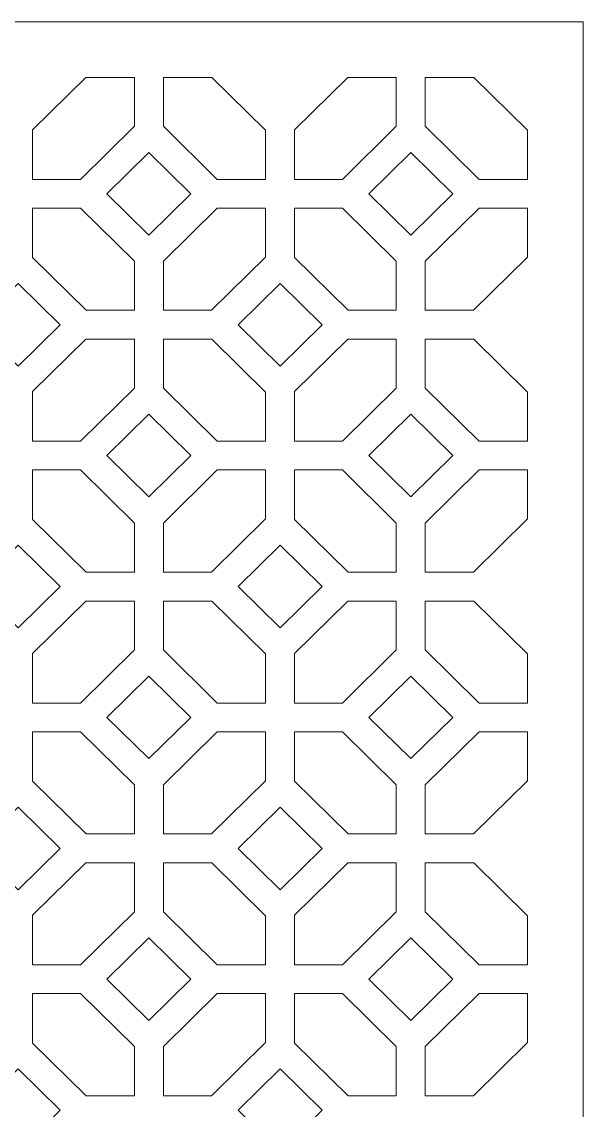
# Model space of a CAD drawing. Header units: centimetres. Extents: x -11 to 10.4, y -10.5 to 10.9.
# Drawn here: x 4.91 to 10.42, y 0.21 to 10.91 of the extents above; entities that cross this region are included whole.
import ezdxf

# ---------------------------------------------------------------- set-up
doc = ezdxf.new("R2010")
doc.units = ezdxf.units.CM
doc.header["$MEASUREMENT"] = 0
doc.layers.add('layer 1', color=7, linetype='Continuous')

msp = doc.modelspace()

# ---------------------------------------------------------------- linework, layer by layer
at = {"layer": 'layer 1', "color": 242, "lineweight": 9}
for points, knots in [([(-10.96067, 10.90732), (-10.96067, 10.90732), (10.42459, 10.90732), (10.42459, 10.90732), (10.42459, 10.90732), (10.42459, 10.90732), (10.42459, -10.47794), (10.42459, -10.47794), (10.42459, -10.47794), (10.42459, -10.47794), (-10.96067, -10.47794), (-10.96067, -10.47794), (-10.96067, -10.47794), (-10.96067, -10.47794), (-10.96067, 10.90732), (-10.96067, 10.90732)], [0, 0, 0, 0, 0.2, 0.2, 0.2, 0.2, 0.4, 0.4, 0.4, 0.4, 0.6, 0.6, 0.6, 0.6, 1, 1, 1, 1]), ([(5.53962, 10.36027), (5.53962, 10.36027), (5.01823, 9.84633), (5.01823, 9.84633), (5.01823, 9.84633), (5.01823, 9.84633), (5.01823, 9.35908), (5.01823, 9.35908), (5.01823, 9.35908), (5.01823, 9.35908), (5.48741, 9.35908), (5.48741, 9.35908), (5.48741, 9.35908), (5.48741, 9.35908), (6.01713, 9.88122), (6.01713, 9.88122), (6.01713, 9.88122), (6.01713, 9.88122), (6.01713, 10.36027), (6.01713, 10.36027), (6.01713, 10.36027), (6.01713, 10.36027), (5.53962, 10.36027), (5.53962, 10.36027)], [0, 0, 0, 0, 0.14285714, 0.14285714, 0.14285714, 0.14285714, 0.28571429, 0.28571429, 0.28571429, 0.28571429, 0.42857143, 0.42857143, 0.42857143, 0.42857143, 0.57142857, 0.57142857, 0.57142857, 0.57142857, 0.71428571, 0.71428571, 0.71428571, 0.71428571, 1, 1, 1, 1]), ([(6.3017, 10.36027), (6.3017, 10.36027), (6.3017, 9.88122), (6.3017, 9.88122), (6.3017, 9.88122), (6.3017, 9.88122), (6.83142, 9.35908), (6.83142, 9.35908), (6.83142, 9.35908), (6.83142, 9.35908), (7.3056, 9.35908), (7.3056, 9.35908), (7.3056, 9.35908), (7.3056, 9.35908), (7.3056, 9.84141), (7.3056, 9.84141), (7.3056, 9.84141), (7.3056, 9.84141), (6.7792, 10.36027), (6.7792, 10.36027), (6.7792, 10.36027), (6.7792, 10.36027), (6.3017, 10.36027), (6.3017, 10.36027)], [0, 0, 0, 0, 0.14285714, 0.14285714, 0.14285714, 0.14285714, 0.28571429, 0.28571429, 0.28571429, 0.28571429, 0.42857143, 0.42857143, 0.42857143, 0.42857143, 0.57142857, 0.57142857, 0.57142857, 0.57142857, 0.71428571, 0.71428571, 0.71428571, 0.71428571, 1, 1, 1, 1]), ([(8.11159, 10.36027), (8.11159, 10.36027), (7.5902, 9.84633), (7.5902, 9.84633), (7.5902, 9.84633), (7.5902, 9.84633), (7.5902, 9.35908), (7.5902, 9.35908), (7.5902, 9.35908), (7.5902, 9.35908), (8.05938, 9.35908), (8.05938, 9.35908), (8.05938, 9.35908), (8.05938, 9.35908), (8.5891, 9.88122), (8.5891, 9.88122), (8.5891, 9.88122), (8.5891, 9.88122), (8.5891, 10.36027), (8.5891, 10.36027), (8.5891, 10.36027), (8.5891, 10.36027), (8.11159, 10.36027), (8.11159, 10.36027)], [0, 0, 0, 0, 0.14285714, 0.14285714, 0.14285714, 0.14285714, 0.28571429, 0.28571429, 0.28571429, 0.28571429, 0.42857143, 0.42857143, 0.42857143, 0.42857143, 0.57142857, 0.57142857, 0.57142857, 0.57142857, 0.71428571, 0.71428571, 0.71428571, 0.71428571, 1, 1, 1, 1]), ([(8.87367, 10.36027), (8.87367, 10.36027), (8.87367, 9.88122), (8.87367, 9.88122), (8.87367, 9.88122), (8.87367, 9.88122), (9.40339, 9.35908), (9.40339, 9.35908), (9.40339, 9.35908), (9.40339, 9.35908), (9.87756, 9.35908), (9.87756, 9.35908), (9.87756, 9.35908), (9.87756, 9.35908), (9.87756, 9.84141), (9.87756, 9.84141), (9.87756, 9.84141), (9.87756, 9.84141), (9.35117, 10.36027), (9.35117, 10.36027), (9.35117, 10.36027), (9.35117, 10.36027), (8.87367, 10.36027), (8.87367, 10.36027)], [0, 0, 0, 0, 0.14285714, 0.14285714, 0.14285714, 0.14285714, 0.28571429, 0.28571429, 0.28571429, 0.28571429, 0.42857143, 0.42857143, 0.42857143, 0.42857143, 0.57142857, 0.57142857, 0.57142857, 0.57142857, 0.71428571, 0.71428571, 0.71428571, 0.71428571, 1, 1, 1, 1]), ([(5.74783, 9.21823), (5.74783, 9.21823), (6.15941, 8.81253), (6.15941, 8.81253), (6.15941, 8.81253), (6.15941, 8.81253), (6.571, 9.21823), (6.571, 9.21823), (6.571, 9.21823), (6.571, 9.21823), (6.15941, 9.62393), (6.15941, 9.62393), (6.15941, 9.62393), (6.15941, 9.62393), (5.74783, 9.21823), (5.74783, 9.21823)], [0, 0, 0, 0, 0.2, 0.2, 0.2, 0.2, 0.4, 0.4, 0.4, 0.4, 0.6, 0.6, 0.6, 0.6, 1, 1, 1, 1]), ([(8.31979, 9.21823), (8.31979, 9.21823), (8.73138, 8.81253), (8.73138, 8.81253), (8.73138, 8.81253), (8.73138, 8.81253), (9.14297, 9.21823), (9.14297, 9.21823), (9.14297, 9.21823), (9.14297, 9.21823), (8.73138, 9.62393), (8.73138, 9.62393), (8.73138, 9.62393), (8.73138, 9.62393), (8.31979, 9.21823), (8.31979, 9.21823)], [0, 0, 0, 0, 0.2, 0.2, 0.2, 0.2, 0.4, 0.4, 0.4, 0.4, 0.6, 0.6, 0.6, 0.6, 1, 1, 1, 1]), ([(5.01823, 8.59013), (5.01823, 8.59013), (5.54295, 8.07291), (5.54295, 8.07291), (5.54295, 8.07291), (5.54295, 8.07291), (6.01713, 8.07291), (6.01713, 8.07291), (6.01713, 8.07291), (6.01713, 8.07291), (6.01713, 8.55524), (6.01713, 8.55524), (6.01713, 8.55524), (6.01713, 8.55524), (5.48741, 9.07737), (5.48741, 9.07737), (5.48741, 9.07737), (5.48741, 9.07737), (5.01823, 9.07737), (5.01823, 9.07737), (5.01823, 9.07737), (5.01823, 9.07737), (5.01823, 8.59013), (5.01823, 8.59013)], [0, 0, 0, 0, 0.14285714, 0.14285714, 0.14285714, 0.14285714, 0.28571429, 0.28571429, 0.28571429, 0.28571429, 0.42857143, 0.42857143, 0.42857143, 0.42857143, 0.57142857, 0.57142857, 0.57142857, 0.57142857, 0.71428571, 0.71428571, 0.71428571, 0.71428571, 1, 1, 1, 1]), ([(7.3056, 8.59505), (7.3056, 8.59505), (7.3056, 9.07737), (7.3056, 9.07737), (7.3056, 9.07737), (7.3056, 9.07737), (6.83142, 9.07737), (6.83142, 9.07737), (6.83142, 9.07737), (6.83142, 9.07737), (6.3017, 8.55524), (6.3017, 8.55524), (6.3017, 8.55524), (6.3017, 8.55524), (6.3017, 8.07291), (6.3017, 8.07291), (6.3017, 8.07291), (6.3017, 8.07291), (6.77587, 8.07291), (6.77587, 8.07291), (6.77587, 8.07291), (6.77587, 8.07291), (7.3056, 8.59505), (7.3056, 8.59505)], [0, 0, 0, 0, 0.14285714, 0.14285714, 0.14285714, 0.14285714, 0.28571429, 0.28571429, 0.28571429, 0.28571429, 0.42857143, 0.42857143, 0.42857143, 0.42857143, 0.57142857, 0.57142857, 0.57142857, 0.57142857, 0.71428571, 0.71428571, 0.71428571, 0.71428571, 1, 1, 1, 1]), ([(7.5902, 8.59013), (7.5902, 8.59013), (8.11492, 8.07291), (8.11492, 8.07291), (8.11492, 8.07291), (8.11492, 8.07291), (8.5891, 8.07291), (8.5891, 8.07291), (8.5891, 8.07291), (8.5891, 8.07291), (8.5891, 8.55524), (8.5891, 8.55524), (8.5891, 8.55524), (8.5891, 8.55524), (8.05938, 9.07737), (8.05938, 9.07737), (8.05938, 9.07737), (8.05938, 9.07737), (7.5902, 9.07737), (7.5902, 9.07737), (7.5902, 9.07737), (7.5902, 9.07737), (7.5902, 8.59013), (7.5902, 8.59013)], [0, 0, 0, 0, 0.14285714, 0.14285714, 0.14285714, 0.14285714, 0.28571429, 0.28571429, 0.28571429, 0.28571429, 0.42857143, 0.42857143, 0.42857143, 0.42857143, 0.57142857, 0.57142857, 0.57142857, 0.57142857, 0.71428571, 0.71428571, 0.71428571, 0.71428571, 1, 1, 1, 1]), ([(9.87756, 8.59505), (9.87756, 8.59505), (9.87756, 9.07737), (9.87756, 9.07737), (9.87756, 9.07737), (9.87756, 9.07737), (9.40339, 9.07737), (9.40339, 9.07737), (9.40339, 9.07737), (9.40339, 9.07737), (8.87367, 8.55524), (8.87367, 8.55524), (8.87367, 8.55524), (8.87367, 8.55524), (8.87367, 8.07291), (8.87367, 8.07291), (8.87367, 8.07291), (8.87367, 8.07291), (9.34784, 8.07291), (9.34784, 8.07291), (9.34784, 8.07291), (9.34784, 8.07291), (9.87756, 8.59505), (9.87756, 8.59505)], [0, 0, 0, 0, 0.14285714, 0.14285714, 0.14285714, 0.14285714, 0.28571429, 0.28571429, 0.28571429, 0.28571429, 0.42857143, 0.42857143, 0.42857143, 0.42857143, 0.57142857, 0.57142857, 0.57142857, 0.57142857, 0.71428571, 0.71428571, 0.71428571, 0.71428571, 1, 1, 1, 1]), ([(4.46433, 7.9306), (4.46433, 7.9306), (4.87592, 7.52491), (4.87592, 7.52491), (4.87592, 7.52491), (4.87592, 7.52491), (5.28751, 7.9306), (5.28751, 7.9306), (5.28751, 7.9306), (5.28751, 7.9306), (4.87592, 8.3363), (4.87592, 8.3363), (4.87592, 8.3363), (4.87592, 8.3363), (4.46433, 7.9306), (4.46433, 7.9306)], [0, 0, 0, 0, 0.2, 0.2, 0.2, 0.2, 0.4, 0.4, 0.4, 0.4, 0.6, 0.6, 0.6, 0.6, 1, 1, 1, 1]), ([(7.03631, 7.9306), (7.03631, 7.9306), (7.4479, 7.52491), (7.4479, 7.52491), (7.4479, 7.52491), (7.4479, 7.52491), (7.85948, 7.9306), (7.85948, 7.9306), (7.85948, 7.9306), (7.85948, 7.9306), (7.4479, 8.3363), (7.4479, 8.3363), (7.4479, 8.3363), (7.4479, 8.3363), (7.03631, 7.9306), (7.03631, 7.9306)], [0, 0, 0, 0, 0.2, 0.2, 0.2, 0.2, 0.4, 0.4, 0.4, 0.4, 0.6, 0.6, 0.6, 0.6, 1, 1, 1, 1]), ([(5.53962, 7.7883), (5.53962, 7.7883), (5.01823, 7.27436), (5.01823, 7.27436), (5.01823, 7.27436), (5.01823, 7.27436), (5.01823, 6.78711), (5.01823, 6.78711), (5.01823, 6.78711), (5.01823, 6.78711), (5.48741, 6.78711), (5.48741, 6.78711), (5.48741, 6.78711), (5.48741, 6.78711), (6.01713, 7.30925), (6.01713, 7.30925), (6.01713, 7.30925), (6.01713, 7.30925), (6.01713, 7.7883), (6.01713, 7.7883), (6.01713, 7.7883), (6.01713, 7.7883), (5.53962, 7.7883), (5.53962, 7.7883)], [0, 0, 0, 0, 0.14285714, 0.14285714, 0.14285714, 0.14285714, 0.28571429, 0.28571429, 0.28571429, 0.28571429, 0.42857143, 0.42857143, 0.42857143, 0.42857143, 0.57142857, 0.57142857, 0.57142857, 0.57142857, 0.71428571, 0.71428571, 0.71428571, 0.71428571, 1, 1, 1, 1]), ([(6.3017, 7.7883), (6.3017, 7.7883), (6.3017, 7.30925), (6.3017, 7.30925), (6.3017, 7.30925), (6.3017, 7.30925), (6.83142, 6.78711), (6.83142, 6.78711), (6.83142, 6.78711), (6.83142, 6.78711), (7.3056, 6.78711), (7.3056, 6.78711), (7.3056, 6.78711), (7.3056, 6.78711), (7.3056, 7.26944), (7.3056, 7.26944), (7.3056, 7.26944), (7.3056, 7.26944), (6.7792, 7.7883), (6.7792, 7.7883), (6.7792, 7.7883), (6.7792, 7.7883), (6.3017, 7.7883), (6.3017, 7.7883)], [0, 0, 0, 0, 0.14285714, 0.14285714, 0.14285714, 0.14285714, 0.28571429, 0.28571429, 0.28571429, 0.28571429, 0.42857143, 0.42857143, 0.42857143, 0.42857143, 0.57142857, 0.57142857, 0.57142857, 0.57142857, 0.71428571, 0.71428571, 0.71428571, 0.71428571, 1, 1, 1, 1]), ([(8.11159, 7.7883), (8.11159, 7.7883), (7.5902, 7.27436), (7.5902, 7.27436), (7.5902, 7.27436), (7.5902, 7.27436), (7.5902, 6.78711), (7.5902, 6.78711), (7.5902, 6.78711), (7.5902, 6.78711), (8.05938, 6.78711), (8.05938, 6.78711), (8.05938, 6.78711), (8.05938, 6.78711), (8.5891, 7.30925), (8.5891, 7.30925), (8.5891, 7.30925), (8.5891, 7.30925), (8.5891, 7.7883), (8.5891, 7.7883), (8.5891, 7.7883), (8.5891, 7.7883), (8.11159, 7.7883), (8.11159, 7.7883)], [0, 0, 0, 0, 0.14285714, 0.14285714, 0.14285714, 0.14285714, 0.28571429, 0.28571429, 0.28571429, 0.28571429, 0.42857143, 0.42857143, 0.42857143, 0.42857143, 0.57142857, 0.57142857, 0.57142857, 0.57142857, 0.71428571, 0.71428571, 0.71428571, 0.71428571, 1, 1, 1, 1]), ([(8.87367, 7.7883), (8.87367, 7.7883), (8.87367, 7.30925), (8.87367, 7.30925), (8.87367, 7.30925), (8.87367, 7.30925), (9.40339, 6.78711), (9.40339, 6.78711), (9.40339, 6.78711), (9.40339, 6.78711), (9.87756, 6.78711), (9.87756, 6.78711), (9.87756, 6.78711), (9.87756, 6.78711), (9.87756, 7.26944), (9.87756, 7.26944), (9.87756, 7.26944), (9.87756, 7.26944), (9.35117, 7.7883), (9.35117, 7.7883), (9.35117, 7.7883), (9.35117, 7.7883), (8.87367, 7.7883), (8.87367, 7.7883)], [0, 0, 0, 0, 0.14285714, 0.14285714, 0.14285714, 0.14285714, 0.28571429, 0.28571429, 0.28571429, 0.28571429, 0.42857143, 0.42857143, 0.42857143, 0.42857143, 0.57142857, 0.57142857, 0.57142857, 0.57142857, 0.71428571, 0.71428571, 0.71428571, 0.71428571, 1, 1, 1, 1]), ([(5.74783, 6.64626), (5.74783, 6.64626), (6.15941, 6.24056), (6.15941, 6.24056), (6.15941, 6.24056), (6.15941, 6.24056), (6.571, 6.64626), (6.571, 6.64626), (6.571, 6.64626), (6.571, 6.64626), (6.15941, 7.05196), (6.15941, 7.05196), (6.15941, 7.05196), (6.15941, 7.05196), (5.74783, 6.64626), (5.74783, 6.64626)], [0, 0, 0, 0, 0.2, 0.2, 0.2, 0.2, 0.4, 0.4, 0.4, 0.4, 0.6, 0.6, 0.6, 0.6, 1, 1, 1, 1]), ([(8.31979, 6.64626), (8.31979, 6.64626), (8.73138, 6.24056), (8.73138, 6.24056), (8.73138, 6.24056), (8.73138, 6.24056), (9.14297, 6.64626), (9.14297, 6.64626), (9.14297, 6.64626), (9.14297, 6.64626), (8.73138, 7.05196), (8.73138, 7.05196), (8.73138, 7.05196), (8.73138, 7.05196), (8.31979, 6.64626), (8.31979, 6.64626)], [0, 0, 0, 0, 0.2, 0.2, 0.2, 0.2, 0.4, 0.4, 0.4, 0.4, 0.6, 0.6, 0.6, 0.6, 1, 1, 1, 1]), ([(5.01823, 6.01816), (5.01823, 6.01816), (5.54295, 5.50094), (5.54295, 5.50094), (5.54295, 5.50094), (5.54295, 5.50094), (6.01713, 5.50094), (6.01713, 5.50094), (6.01713, 5.50094), (6.01713, 5.50094), (6.01713, 5.98327), (6.01713, 5.98327), (6.01713, 5.98327), (6.01713, 5.98327), (5.48741, 6.5054), (5.48741, 6.5054), (5.48741, 6.5054), (5.48741, 6.5054), (5.01823, 6.5054), (5.01823, 6.5054), (5.01823, 6.5054), (5.01823, 6.5054), (5.01823, 6.01816), (5.01823, 6.01816)], [0, 0, 0, 0, 0.14285714, 0.14285714, 0.14285714, 0.14285714, 0.28571429, 0.28571429, 0.28571429, 0.28571429, 0.42857143, 0.42857143, 0.42857143, 0.42857143, 0.57142857, 0.57142857, 0.57142857, 0.57142857, 0.71428571, 0.71428571, 0.71428571, 0.71428571, 1, 1, 1, 1]), ([(7.3056, 6.02308), (7.3056, 6.02308), (7.3056, 6.5054), (7.3056, 6.5054), (7.3056, 6.5054), (7.3056, 6.5054), (6.83142, 6.5054), (6.83142, 6.5054), (6.83142, 6.5054), (6.83142, 6.5054), (6.3017, 5.98327), (6.3017, 5.98327), (6.3017, 5.98327), (6.3017, 5.98327), (6.3017, 5.50094), (6.3017, 5.50094), (6.3017, 5.50094), (6.3017, 5.50094), (6.77587, 5.50094), (6.77587, 5.50094), (6.77587, 5.50094), (6.77587, 5.50094), (7.3056, 6.02308), (7.3056, 6.02308)], [0, 0, 0, 0, 0.14285714, 0.14285714, 0.14285714, 0.14285714, 0.28571429, 0.28571429, 0.28571429, 0.28571429, 0.42857143, 0.42857143, 0.42857143, 0.42857143, 0.57142857, 0.57142857, 0.57142857, 0.57142857, 0.71428571, 0.71428571, 0.71428571, 0.71428571, 1, 1, 1, 1]), ([(7.5902, 6.01816), (7.5902, 6.01816), (8.11492, 5.50094), (8.11492, 5.50094), (8.11492, 5.50094), (8.11492, 5.50094), (8.5891, 5.50094), (8.5891, 5.50094), (8.5891, 5.50094), (8.5891, 5.50094), (8.5891, 5.98327), (8.5891, 5.98327), (8.5891, 5.98327), (8.5891, 5.98327), (8.05938, 6.5054), (8.05938, 6.5054), (8.05938, 6.5054), (8.05938, 6.5054), (7.5902, 6.5054), (7.5902, 6.5054), (7.5902, 6.5054), (7.5902, 6.5054), (7.5902, 6.01816), (7.5902, 6.01816)], [0, 0, 0, 0, 0.14285714, 0.14285714, 0.14285714, 0.14285714, 0.28571429, 0.28571429, 0.28571429, 0.28571429, 0.42857143, 0.42857143, 0.42857143, 0.42857143, 0.57142857, 0.57142857, 0.57142857, 0.57142857, 0.71428571, 0.71428571, 0.71428571, 0.71428571, 1, 1, 1, 1]), ([(9.87756, 6.02308), (9.87756, 6.02308), (9.87756, 6.5054), (9.87756, 6.5054), (9.87756, 6.5054), (9.87756, 6.5054), (9.40339, 6.5054), (9.40339, 6.5054), (9.40339, 6.5054), (9.40339, 6.5054), (8.87367, 5.98327), (8.87367, 5.98327), (8.87367, 5.98327), (8.87367, 5.98327), (8.87367, 5.50094), (8.87367, 5.50094), (8.87367, 5.50094), (8.87367, 5.50094), (9.34784, 5.50094), (9.34784, 5.50094), (9.34784, 5.50094), (9.34784, 5.50094), (9.87756, 6.02308), (9.87756, 6.02308)], [0, 0, 0, 0, 0.14285714, 0.14285714, 0.14285714, 0.14285714, 0.28571429, 0.28571429, 0.28571429, 0.28571429, 0.42857143, 0.42857143, 0.42857143, 0.42857143, 0.57142857, 0.57142857, 0.57142857, 0.57142857, 0.71428571, 0.71428571, 0.71428571, 0.71428571, 1, 1, 1, 1]), ([(4.46433, 5.35863), (4.46433, 5.35863), (4.87592, 4.95294), (4.87592, 4.95294), (4.87592, 4.95294), (4.87592, 4.95294), (5.28751, 5.35863), (5.28751, 5.35863), (5.28751, 5.35863), (5.28751, 5.35863), (4.87592, 5.76433), (4.87592, 5.76433), (4.87592, 5.76433), (4.87592, 5.76433), (4.46433, 5.35863), (4.46433, 5.35863)], [0, 0, 0, 0, 0.2, 0.2, 0.2, 0.2, 0.4, 0.4, 0.4, 0.4, 0.6, 0.6, 0.6, 0.6, 1, 1, 1, 1]), ([(7.03631, 5.35863), (7.03631, 5.35863), (7.4479, 4.95294), (7.4479, 4.95294), (7.4479, 4.95294), (7.4479, 4.95294), (7.85948, 5.35863), (7.85948, 5.35863), (7.85948, 5.35863), (7.85948, 5.35863), (7.4479, 5.76433), (7.4479, 5.76433), (7.4479, 5.76433), (7.4479, 5.76433), (7.03631, 5.35863), (7.03631, 5.35863)], [0, 0, 0, 0, 0.2, 0.2, 0.2, 0.2, 0.4, 0.4, 0.4, 0.4, 0.6, 0.6, 0.6, 0.6, 1, 1, 1, 1]), ([(5.53962, 5.21633), (5.53962, 5.21633), (5.01823, 4.70239), (5.01823, 4.70239), (5.01823, 4.70239), (5.01823, 4.70239), (5.01823, 4.21514), (5.01823, 4.21514), (5.01823, 4.21514), (5.01823, 4.21514), (5.48741, 4.21514), (5.48741, 4.21514), (5.48741, 4.21514), (5.48741, 4.21514), (6.01713, 4.73728), (6.01713, 4.73728), (6.01713, 4.73728), (6.01713, 4.73728), (6.01713, 5.21633), (6.01713, 5.21633), (6.01713, 5.21633), (6.01713, 5.21633), (5.53962, 5.21633), (5.53962, 5.21633)], [0, 0, 0, 0, 0.14285714, 0.14285714, 0.14285714, 0.14285714, 0.28571429, 0.28571429, 0.28571429, 0.28571429, 0.42857143, 0.42857143, 0.42857143, 0.42857143, 0.57142857, 0.57142857, 0.57142857, 0.57142857, 0.71428571, 0.71428571, 0.71428571, 0.71428571, 1, 1, 1, 1]), ([(6.3017, 5.21633), (6.3017, 5.21633), (6.3017, 4.73728), (6.3017, 4.73728), (6.3017, 4.73728), (6.3017, 4.73728), (6.83142, 4.21514), (6.83142, 4.21514), (6.83142, 4.21514), (6.83142, 4.21514), (7.3056, 4.21514), (7.3056, 4.21514), (7.3056, 4.21514), (7.3056, 4.21514), (7.3056, 4.69747), (7.3056, 4.69747), (7.3056, 4.69747), (7.3056, 4.69747), (6.7792, 5.21633), (6.7792, 5.21633), (6.7792, 5.21633), (6.7792, 5.21633), (6.3017, 5.21633), (6.3017, 5.21633)], [0, 0, 0, 0, 0.14285714, 0.14285714, 0.14285714, 0.14285714, 0.28571429, 0.28571429, 0.28571429, 0.28571429, 0.42857143, 0.42857143, 0.42857143, 0.42857143, 0.57142857, 0.57142857, 0.57142857, 0.57142857, 0.71428571, 0.71428571, 0.71428571, 0.71428571, 1, 1, 1, 1]), ([(8.11159, 5.21633), (8.11159, 5.21633), (7.5902, 4.70239), (7.5902, 4.70239), (7.5902, 4.70239), (7.5902, 4.70239), (7.5902, 4.21514), (7.5902, 4.21514), (7.5902, 4.21514), (7.5902, 4.21514), (8.05938, 4.21514), (8.05938, 4.21514), (8.05938, 4.21514), (8.05938, 4.21514), (8.5891, 4.73728), (8.5891, 4.73728), (8.5891, 4.73728), (8.5891, 4.73728), (8.5891, 5.21633), (8.5891, 5.21633), (8.5891, 5.21633), (8.5891, 5.21633), (8.11159, 5.21633), (8.11159, 5.21633)], [0, 0, 0, 0, 0.14285714, 0.14285714, 0.14285714, 0.14285714, 0.28571429, 0.28571429, 0.28571429, 0.28571429, 0.42857143, 0.42857143, 0.42857143, 0.42857143, 0.57142857, 0.57142857, 0.57142857, 0.57142857, 0.71428571, 0.71428571, 0.71428571, 0.71428571, 1, 1, 1, 1]), ([(8.87367, 5.21633), (8.87367, 5.21633), (8.87367, 4.73728), (8.87367, 4.73728), (8.87367, 4.73728), (8.87367, 4.73728), (9.40339, 4.21514), (9.40339, 4.21514), (9.40339, 4.21514), (9.40339, 4.21514), (9.87756, 4.21514), (9.87756, 4.21514), (9.87756, 4.21514), (9.87756, 4.21514), (9.87756, 4.69747), (9.87756, 4.69747), (9.87756, 4.69747), (9.87756, 4.69747), (9.35117, 5.21633), (9.35117, 5.21633), (9.35117, 5.21633), (9.35117, 5.21633), (8.87367, 5.21633), (8.87367, 5.21633)], [0, 0, 0, 0, 0.14285714, 0.14285714, 0.14285714, 0.14285714, 0.28571429, 0.28571429, 0.28571429, 0.28571429, 0.42857143, 0.42857143, 0.42857143, 0.42857143, 0.57142857, 0.57142857, 0.57142857, 0.57142857, 0.71428571, 0.71428571, 0.71428571, 0.71428571, 1, 1, 1, 1]), ([(5.74783, 4.07429), (5.74783, 4.07429), (6.15941, 3.66859), (6.15941, 3.66859), (6.15941, 3.66859), (6.15941, 3.66859), (6.571, 4.07429), (6.571, 4.07429), (6.571, 4.07429), (6.571, 4.07429), (6.15941, 4.47999), (6.15941, 4.47999), (6.15941, 4.47999), (6.15941, 4.47999), (5.74783, 4.07429), (5.74783, 4.07429)], [0, 0, 0, 0, 0.2, 0.2, 0.2, 0.2, 0.4, 0.4, 0.4, 0.4, 0.6, 0.6, 0.6, 0.6, 1, 1, 1, 1]), ([(8.31979, 4.07429), (8.31979, 4.07429), (8.73138, 3.66859), (8.73138, 3.66859), (8.73138, 3.66859), (8.73138, 3.66859), (9.14297, 4.07429), (9.14297, 4.07429), (9.14297, 4.07429), (9.14297, 4.07429), (8.73138, 4.47999), (8.73138, 4.47999), (8.73138, 4.47999), (8.73138, 4.47999), (8.31979, 4.07429), (8.31979, 4.07429)], [0, 0, 0, 0, 0.2, 0.2, 0.2, 0.2, 0.4, 0.4, 0.4, 0.4, 0.6, 0.6, 0.6, 0.6, 1, 1, 1, 1]), ([(5.01823, 3.44619), (5.01823, 3.44619), (5.54295, 2.92897), (5.54295, 2.92897), (5.54295, 2.92897), (5.54295, 2.92897), (6.01713, 2.92897), (6.01713, 2.92897), (6.01713, 2.92897), (6.01713, 2.92897), (6.01713, 3.4113), (6.01713, 3.4113), (6.01713, 3.4113), (6.01713, 3.4113), (5.48741, 3.93343), (5.48741, 3.93343), (5.48741, 3.93343), (5.48741, 3.93343), (5.01823, 3.93343), (5.01823, 3.93343), (5.01823, 3.93343), (5.01823, 3.93343), (5.01823, 3.44619), (5.01823, 3.44619)], [0, 0, 0, 0, 0.14285714, 0.14285714, 0.14285714, 0.14285714, 0.28571429, 0.28571429, 0.28571429, 0.28571429, 0.42857143, 0.42857143, 0.42857143, 0.42857143, 0.57142857, 0.57142857, 0.57142857, 0.57142857, 0.71428571, 0.71428571, 0.71428571, 0.71428571, 1, 1, 1, 1]), ([(7.3056, 3.45111), (7.3056, 3.45111), (7.3056, 3.93343), (7.3056, 3.93343), (7.3056, 3.93343), (7.3056, 3.93343), (6.83142, 3.93343), (6.83142, 3.93343), (6.83142, 3.93343), (6.83142, 3.93343), (6.3017, 3.4113), (6.3017, 3.4113), (6.3017, 3.4113), (6.3017, 3.4113), (6.3017, 2.92897), (6.3017, 2.92897), (6.3017, 2.92897), (6.3017, 2.92897), (6.77587, 2.92897), (6.77587, 2.92897), (6.77587, 2.92897), (6.77587, 2.92897), (7.3056, 3.45111), (7.3056, 3.45111)], [0, 0, 0, 0, 0.14285714, 0.14285714, 0.14285714, 0.14285714, 0.28571429, 0.28571429, 0.28571429, 0.28571429, 0.42857143, 0.42857143, 0.42857143, 0.42857143, 0.57142857, 0.57142857, 0.57142857, 0.57142857, 0.71428571, 0.71428571, 0.71428571, 0.71428571, 1, 1, 1, 1]), ([(7.5902, 3.44619), (7.5902, 3.44619), (8.11492, 2.92897), (8.11492, 2.92897), (8.11492, 2.92897), (8.11492, 2.92897), (8.5891, 2.92897), (8.5891, 2.92897), (8.5891, 2.92897), (8.5891, 2.92897), (8.5891, 3.4113), (8.5891, 3.4113), (8.5891, 3.4113), (8.5891, 3.4113), (8.05938, 3.93343), (8.05938, 3.93343), (8.05938, 3.93343), (8.05938, 3.93343), (7.5902, 3.93343), (7.5902, 3.93343), (7.5902, 3.93343), (7.5902, 3.93343), (7.5902, 3.44619), (7.5902, 3.44619)], [0, 0, 0, 0, 0.14285714, 0.14285714, 0.14285714, 0.14285714, 0.28571429, 0.28571429, 0.28571429, 0.28571429, 0.42857143, 0.42857143, 0.42857143, 0.42857143, 0.57142857, 0.57142857, 0.57142857, 0.57142857, 0.71428571, 0.71428571, 0.71428571, 0.71428571, 1, 1, 1, 1]), ([(9.87756, 3.45111), (9.87756, 3.45111), (9.87756, 3.93343), (9.87756, 3.93343), (9.87756, 3.93343), (9.87756, 3.93343), (9.40339, 3.93343), (9.40339, 3.93343), (9.40339, 3.93343), (9.40339, 3.93343), (8.87367, 3.4113), (8.87367, 3.4113), (8.87367, 3.4113), (8.87367, 3.4113), (8.87367, 2.92897), (8.87367, 2.92897), (8.87367, 2.92897), (8.87367, 2.92897), (9.34784, 2.92897), (9.34784, 2.92897), (9.34784, 2.92897), (9.34784, 2.92897), (9.87756, 3.45111), (9.87756, 3.45111)], [0, 0, 0, 0, 0.14285714, 0.14285714, 0.14285714, 0.14285714, 0.28571429, 0.28571429, 0.28571429, 0.28571429, 0.42857143, 0.42857143, 0.42857143, 0.42857143, 0.57142857, 0.57142857, 0.57142857, 0.57142857, 0.71428571, 0.71428571, 0.71428571, 0.71428571, 1, 1, 1, 1]), ([(4.46433, 2.78666), (4.46433, 2.78666), (4.87592, 2.38097), (4.87592, 2.38097), (4.87592, 2.38097), (4.87592, 2.38097), (5.28751, 2.78666), (5.28751, 2.78666), (5.28751, 2.78666), (5.28751, 2.78666), (4.87592, 3.19236), (4.87592, 3.19236), (4.87592, 3.19236), (4.87592, 3.19236), (4.46433, 2.78666), (4.46433, 2.78666)], [0, 0, 0, 0, 0.2, 0.2, 0.2, 0.2, 0.4, 0.4, 0.4, 0.4, 0.6, 0.6, 0.6, 0.6, 1, 1, 1, 1]), ([(7.03631, 2.78666), (7.03631, 2.78666), (7.4479, 2.38097), (7.4479, 2.38097), (7.4479, 2.38097), (7.4479, 2.38097), (7.85948, 2.78666), (7.85948, 2.78666), (7.85948, 2.78666), (7.85948, 2.78666), (7.4479, 3.19236), (7.4479, 3.19236), (7.4479, 3.19236), (7.4479, 3.19236), (7.03631, 2.78666), (7.03631, 2.78666)], [0, 0, 0, 0, 0.2, 0.2, 0.2, 0.2, 0.4, 0.4, 0.4, 0.4, 0.6, 0.6, 0.6, 0.6, 1, 1, 1, 1]), ([(5.53962, 2.64436), (5.53962, 2.64436), (5.01823, 2.13042), (5.01823, 2.13042), (5.01823, 2.13042), (5.01823, 2.13042), (5.01823, 1.64317), (5.01823, 1.64317), (5.01823, 1.64317), (5.01823, 1.64317), (5.48741, 1.64317), (5.48741, 1.64317), (5.48741, 1.64317), (5.48741, 1.64317), (6.01713, 2.16531), (6.01713, 2.16531), (6.01713, 2.16531), (6.01713, 2.16531), (6.01713, 2.64436), (6.01713, 2.64436), (6.01713, 2.64436), (6.01713, 2.64436), (5.53962, 2.64436), (5.53962, 2.64436)], [0, 0, 0, 0, 0.14285714, 0.14285714, 0.14285714, 0.14285714, 0.28571429, 0.28571429, 0.28571429, 0.28571429, 0.42857143, 0.42857143, 0.42857143, 0.42857143, 0.57142857, 0.57142857, 0.57142857, 0.57142857, 0.71428571, 0.71428571, 0.71428571, 0.71428571, 1, 1, 1, 1]), ([(6.3017, 2.64436), (6.3017, 2.64436), (6.3017, 2.16531), (6.3017, 2.16531), (6.3017, 2.16531), (6.3017, 2.16531), (6.83142, 1.64317), (6.83142, 1.64317), (6.83142, 1.64317), (6.83142, 1.64317), (7.3056, 1.64317), (7.3056, 1.64317), (7.3056, 1.64317), (7.3056, 1.64317), (7.3056, 2.1255), (7.3056, 2.1255), (7.3056, 2.1255), (7.3056, 2.1255), (6.7792, 2.64436), (6.7792, 2.64436), (6.7792, 2.64436), (6.7792, 2.64436), (6.3017, 2.64436), (6.3017, 2.64436)], [0, 0, 0, 0, 0.14285714, 0.14285714, 0.14285714, 0.14285714, 0.28571429, 0.28571429, 0.28571429, 0.28571429, 0.42857143, 0.42857143, 0.42857143, 0.42857143, 0.57142857, 0.57142857, 0.57142857, 0.57142857, 0.71428571, 0.71428571, 0.71428571, 0.71428571, 1, 1, 1, 1]), ([(8.11159, 2.64436), (8.11159, 2.64436), (7.5902, 2.13042), (7.5902, 2.13042), (7.5902, 2.13042), (7.5902, 2.13042), (7.5902, 1.64317), (7.5902, 1.64317), (7.5902, 1.64317), (7.5902, 1.64317), (8.05938, 1.64317), (8.05938, 1.64317), (8.05938, 1.64317), (8.05938, 1.64317), (8.5891, 2.16531), (8.5891, 2.16531), (8.5891, 2.16531), (8.5891, 2.16531), (8.5891, 2.64436), (8.5891, 2.64436), (8.5891, 2.64436), (8.5891, 2.64436), (8.11159, 2.64436), (8.11159, 2.64436)], [0, 0, 0, 0, 0.14285714, 0.14285714, 0.14285714, 0.14285714, 0.28571429, 0.28571429, 0.28571429, 0.28571429, 0.42857143, 0.42857143, 0.42857143, 0.42857143, 0.57142857, 0.57142857, 0.57142857, 0.57142857, 0.71428571, 0.71428571, 0.71428571, 0.71428571, 1, 1, 1, 1]), ([(8.87367, 2.64436), (8.87367, 2.64436), (8.87367, 2.16531), (8.87367, 2.16531), (8.87367, 2.16531), (8.87367, 2.16531), (9.40339, 1.64317), (9.40339, 1.64317), (9.40339, 1.64317), (9.40339, 1.64317), (9.87756, 1.64317), (9.87756, 1.64317), (9.87756, 1.64317), (9.87756, 1.64317), (9.87756, 2.1255), (9.87756, 2.1255), (9.87756, 2.1255), (9.87756, 2.1255), (9.35117, 2.64436), (9.35117, 2.64436), (9.35117, 2.64436), (9.35117, 2.64436), (8.87367, 2.64436), (8.87367, 2.64436)], [0, 0, 0, 0, 0.14285714, 0.14285714, 0.14285714, 0.14285714, 0.28571429, 0.28571429, 0.28571429, 0.28571429, 0.42857143, 0.42857143, 0.42857143, 0.42857143, 0.57142857, 0.57142857, 0.57142857, 0.57142857, 0.71428571, 0.71428571, 0.71428571, 0.71428571, 1, 1, 1, 1]), ([(5.74783, 1.50232), (5.74783, 1.50232), (6.15941, 1.09662), (6.15941, 1.09662), (6.15941, 1.09662), (6.15941, 1.09662), (6.571, 1.50232), (6.571, 1.50232), (6.571, 1.50232), (6.571, 1.50232), (6.15941, 1.90802), (6.15941, 1.90802), (6.15941, 1.90802), (6.15941, 1.90802), (5.74783, 1.50232), (5.74783, 1.50232)], [0, 0, 0, 0, 0.2, 0.2, 0.2, 0.2, 0.4, 0.4, 0.4, 0.4, 0.6, 0.6, 0.6, 0.6, 1, 1, 1, 1]), ([(8.31979, 1.50232), (8.31979, 1.50232), (8.73138, 1.09662), (8.73138, 1.09662), (8.73138, 1.09662), (8.73138, 1.09662), (9.14297, 1.50232), (9.14297, 1.50232), (9.14297, 1.50232), (9.14297, 1.50232), (8.73138, 1.90802), (8.73138, 1.90802), (8.73138, 1.90802), (8.73138, 1.90802), (8.31979, 1.50232), (8.31979, 1.50232)], [0, 0, 0, 0, 0.2, 0.2, 0.2, 0.2, 0.4, 0.4, 0.4, 0.4, 0.6, 0.6, 0.6, 0.6, 1, 1, 1, 1]), ([(5.01823, 0.87422), (5.01823, 0.87422), (5.54295, 0.357), (5.54295, 0.357), (5.54295, 0.357), (5.54295, 0.357), (6.01713, 0.357), (6.01713, 0.357), (6.01713, 0.357), (6.01713, 0.357), (6.01713, 0.83933), (6.01713, 0.83933), (6.01713, 0.83933), (6.01713, 0.83933), (5.48741, 1.36146), (5.48741, 1.36146), (5.48741, 1.36146), (5.48741, 1.36146), (5.01823, 1.36146), (5.01823, 1.36146), (5.01823, 1.36146), (5.01823, 1.36146), (5.01823, 0.87422), (5.01823, 0.87422)], [0, 0, 0, 0, 0.14285714, 0.14285714, 0.14285714, 0.14285714, 0.28571429, 0.28571429, 0.28571429, 0.28571429, 0.42857143, 0.42857143, 0.42857143, 0.42857143, 0.57142857, 0.57142857, 0.57142857, 0.57142857, 0.71428571, 0.71428571, 0.71428571, 0.71428571, 1, 1, 1, 1]), ([(7.3056, 0.87914), (7.3056, 0.87914), (7.3056, 1.36146), (7.3056, 1.36146), (7.3056, 1.36146), (7.3056, 1.36146), (6.83142, 1.36146), (6.83142, 1.36146), (6.83142, 1.36146), (6.83142, 1.36146), (6.3017, 0.83933), (6.3017, 0.83933), (6.3017, 0.83933), (6.3017, 0.83933), (6.3017, 0.357), (6.3017, 0.357), (6.3017, 0.357), (6.3017, 0.357), (6.77587, 0.357), (6.77587, 0.357), (6.77587, 0.357), (6.77587, 0.357), (7.3056, 0.87914), (7.3056, 0.87914)], [0, 0, 0, 0, 0.14285714, 0.14285714, 0.14285714, 0.14285714, 0.28571429, 0.28571429, 0.28571429, 0.28571429, 0.42857143, 0.42857143, 0.42857143, 0.42857143, 0.57142857, 0.57142857, 0.57142857, 0.57142857, 0.71428571, 0.71428571, 0.71428571, 0.71428571, 1, 1, 1, 1]), ([(7.5902, 0.87422), (7.5902, 0.87422), (8.11492, 0.357), (8.11492, 0.357), (8.11492, 0.357), (8.11492, 0.357), (8.5891, 0.357), (8.5891, 0.357), (8.5891, 0.357), (8.5891, 0.357), (8.5891, 0.83933), (8.5891, 0.83933), (8.5891, 0.83933), (8.5891, 0.83933), (8.05938, 1.36146), (8.05938, 1.36146), (8.05938, 1.36146), (8.05938, 1.36146), (7.5902, 1.36146), (7.5902, 1.36146), (7.5902, 1.36146), (7.5902, 1.36146), (7.5902, 0.87422), (7.5902, 0.87422)], [0, 0, 0, 0, 0.14285714, 0.14285714, 0.14285714, 0.14285714, 0.28571429, 0.28571429, 0.28571429, 0.28571429, 0.42857143, 0.42857143, 0.42857143, 0.42857143, 0.57142857, 0.57142857, 0.57142857, 0.57142857, 0.71428571, 0.71428571, 0.71428571, 0.71428571, 1, 1, 1, 1]), ([(9.87756, 0.87914), (9.87756, 0.87914), (9.87756, 1.36146), (9.87756, 1.36146), (9.87756, 1.36146), (9.87756, 1.36146), (9.40339, 1.36146), (9.40339, 1.36146), (9.40339, 1.36146), (9.40339, 1.36146), (8.87367, 0.83933), (8.87367, 0.83933), (8.87367, 0.83933), (8.87367, 0.83933), (8.87367, 0.357), (8.87367, 0.357), (8.87367, 0.357), (8.87367, 0.357), (9.34784, 0.357), (9.34784, 0.357), (9.34784, 0.357), (9.34784, 0.357), (9.87756, 0.87914), (9.87756, 0.87914)], [0, 0, 0, 0, 0.14285714, 0.14285714, 0.14285714, 0.14285714, 0.28571429, 0.28571429, 0.28571429, 0.28571429, 0.42857143, 0.42857143, 0.42857143, 0.42857143, 0.57142857, 0.57142857, 0.57142857, 0.57142857, 0.71428571, 0.71428571, 0.71428571, 0.71428571, 1, 1, 1, 1]), ([(4.46433, 0.21469), (4.46433, 0.21469), (4.87592, -0.191), (4.87592, -0.191), (4.87592, -0.191), (4.87592, -0.191), (5.28751, 0.21469), (5.28751, 0.21469), (5.28751, 0.21469), (5.28751, 0.21469), (4.87592, 0.62039), (4.87592, 0.62039), (4.87592, 0.62039), (4.87592, 0.62039), (4.46433, 0.21469), (4.46433, 0.21469)], [0, 0, 0, 0, 0.2, 0.2, 0.2, 0.2, 0.4, 0.4, 0.4, 0.4, 0.6, 0.6, 0.6, 0.6, 1, 1, 1, 1]), ([(7.03631, 0.21469), (7.03631, 0.21469), (7.4479, -0.191), (7.4479, -0.191), (7.4479, -0.191), (7.4479, -0.191), (7.85948, 0.21469), (7.85948, 0.21469), (7.85948, 0.21469), (7.85948, 0.21469), (7.4479, 0.62039), (7.4479, 0.62039), (7.4479, 0.62039), (7.4479, 0.62039), (7.03631, 0.21469), (7.03631, 0.21469)], [0, 0, 0, 0, 0.2, 0.2, 0.2, 0.2, 0.4, 0.4, 0.4, 0.4, 0.6, 0.6, 0.6, 0.6, 1, 1, 1, 1])]:
    msp.add_open_spline(points, degree=3, knots=knots, dxfattribs=at)

doc.saveas('drawing.dxf')
